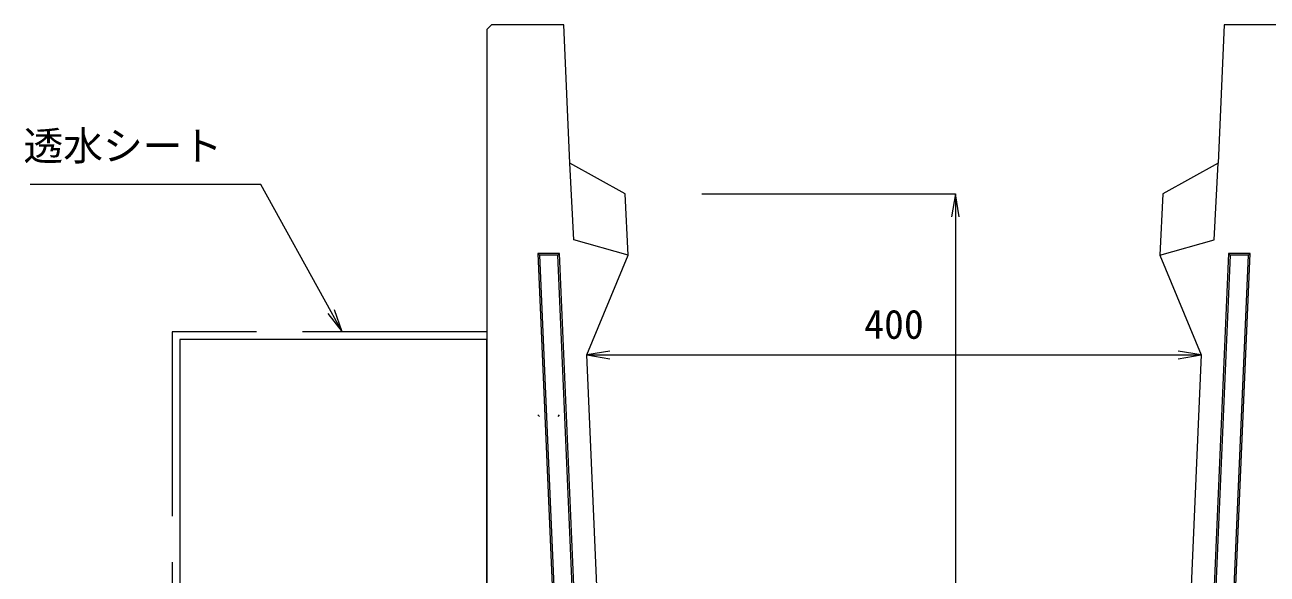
# Model space of a CAD drawing. Units: millimetres at full size, sheet at 1:20; details may follow other scales. Extents: x 0 to 23340, y -4498 to 8520.
# Drawn here: x 16017 to 16825, y 4503 to 4861 of the extents above; entities that cross this region are included whole.
import ezdxf
from ezdxf.enums import TextEntityAlignment as Align

# ---------------------------------------------------------------- set-up
doc = ezdxf.new("R2010")
doc.units = ezdxf.units.MM
doc.header["$LTSCALE"] = 20
doc.linetypes.add('DASHED', pattern=[7.5, 6, -1.5])
for name, color, linetype, lineweight in [('KIJUN', 5, 'Continuous', 5), ('SUNPO', 3, 'Continuous', 13), ('ﾊｯﾁﾝｸﾞ', 7, 'Continuous', 5)]:
    doc.layers.add(name, color=color, linetype=linetype, lineweight=lineweight)
doc.styles.add('ＭＳ ゴシック', font='')
doc.styles.get('ＭＳ ゴシック').set_extended_font_data('MS Gothic')

# ---------------------------------------------------------------- blocks, each defined once
blk = doc.blocks.new('open_arrow')
at = {"color": 0, "linetype": 'Continuous', "lineweight": -2}
blk.add_lwpolyline([(7.5, 1.25), (0, 0), (7.5, -1.25)], dxfattribs=at)

msp = doc.modelspace()

# ---------------------------------------------------------------- linework, layer by layer
at = {"layer": 'KIJUN'}
for p, q in [((16351.65, 4711.2), (16350.61, 4712.2)), ((16351.65, 4711.2), (16382.45, 3997.83)), ((16364.62, 4712.2), (16363.66, 4711.2)), ((16800.35, 4712.2), (16769.54, 3998.39)), ((16800.35, 4712.2), (16801.31, 4711.2)), ((16813.32, 4711.2), (16814.36, 4712.2))]:
    msp.add_line(p, q, dxfattribs=at)
at = {"layer": 'KIJUN', "color": 7, "lineweight": 13}
msp.add_line((16782.48, 4646.2), (16754.55, 3999.04), dxfattribs=at)
at = {"layer": 'KIJUN', "lineweight": 13}
for p, q in [((16350.69, 4607.2), (16351.73, 4606.2)), ((16363.74, 4606.2), (16364.7, 4607.2))]:
    msp.add_line(p, q, dxfattribs=at)
at = {"layer": 'KIJUN', "color": 7, "lineweight": 13}
msp.add_lwpolyline([(16410.42, 3999.04), (16382.48, 4646.2), (16409.48, 4711.2), (16407.48, 4751.2), (16371.48, 4771.2), (16367.48, 4861.2), (16320.48, 4861.2), (16317.48, 4858.2), (16317.48, 3876.2), (16337.48, 3856.2), (16827.48, 3856.2), (16847.48, 3876.2), (16847.48, 4858.2), (16844.48, 4861.2), (16797.48, 4861.2), (16793.48, 4771.2), (16757.48, 4751.2), (16755.48, 4711.2), (16782.48, 4646.2)], dxfattribs=at)
at = {"layer": 'KIJUN', "color": 7, "linetype": 'DASHED', "lineweight": 13}
for points in [[(16409.48, 4711.2), (16374.15, 4721.2), (16371.48, 4771.2)], [(16755.48, 4711.2), (16790.82, 4721.2), (16793.48, 4771.2)], [(16317.48, 4661.2), (16112.48, 4661.2), (16112.48, 3651.2), (17052.48, 3651.2), (17052.48, 4661.2), (16847.48, 4661.2)]]:
    msp.add_lwpolyline(points, dxfattribs=at)
at = {"layer": 'KIJUN'}
for points in [[(16395.43, 3998.39), (16364.62, 4712.2), (16350.61, 4712.2), (16381.45, 3997.79)], [(16394.43, 3998.35), (16363.66, 4711.2), (16351.65, 4711.2)], [(16782.52, 3997.83), (16813.32, 4711.2), (16801.31, 4711.2), (16770.54, 3998.35)], [(16783.52, 3997.79), (16814.36, 4712.2), (16800.35, 4712.2)]]:
    msp.add_lwpolyline(points, dxfattribs=at)
at = {"layer": 'KIJUN', "color": 7, "lineweight": 13}
msp.add_lwpolyline([(16847.48, 4656.2), (16847.48, 3876.2), (16827.48, 3856.2), (16337.48, 3856.2), (16317.48, 3876.2), (16317.48, 4656.2), (16117.48, 4656.2), (16117.48, 3656.2), (17047.48, 3656.2), (17047.48, 4656.2)], close=True, dxfattribs=at)
at = {"layer": 'SUNPO'}
for p, q in [((16457.48, 4751.2), (16622.42, 4751.2)), ((16622.42, 4751.2), (16622.42, 3951.2)), ((16382.48, 4646.2), (16782.48, 4646.2))]:
    msp.add_line(p, q, dxfattribs=at)
msp.add_lwpolyline([(16223.29, 4661.2), (16216.03, 4674.32), (16170.21, 4757.23), (16020.13, 4757.23)], dxfattribs=at)
at = {"layer": 'ﾊｯﾁﾝｸﾞ'}
msp.add_line((16317.48, 4504.16), (16317.35, 4504.14), dxfattribs=at)

# ---------------------------------------------------------------- block references
at = {"layer": 'SUNPO', "xscale": 2, "yscale": 2}
for p, rotation in [((16622.42, 4751.2), 270), ((16223.29, 4661.2), 118.9), ((16782.48, 4646.2), 180)]:
    msp.add_blockref('open_arrow', p, dxfattribs=dict(at, rotation=rotation))
msp.add_blockref('open_arrow', (16382.48, 4646.2), dxfattribs=at)

# ---------------------------------------------------------------- texts
at = {"layer": 'SUNPO', "style": 'ＭＳ ゴシック'}
msp.add_text('透水シート', height=18.99, dxfattribs=at).set_placement((16145.21, 4767.23), align=Align.BOTTOM_RIGHT)
msp.add_text('400', height=18.99, dxfattribs=at).set_placement((16582.48, 4666.2), align=Align.MIDDLE_CENTER)

doc.saveas('drawing.dxf')
